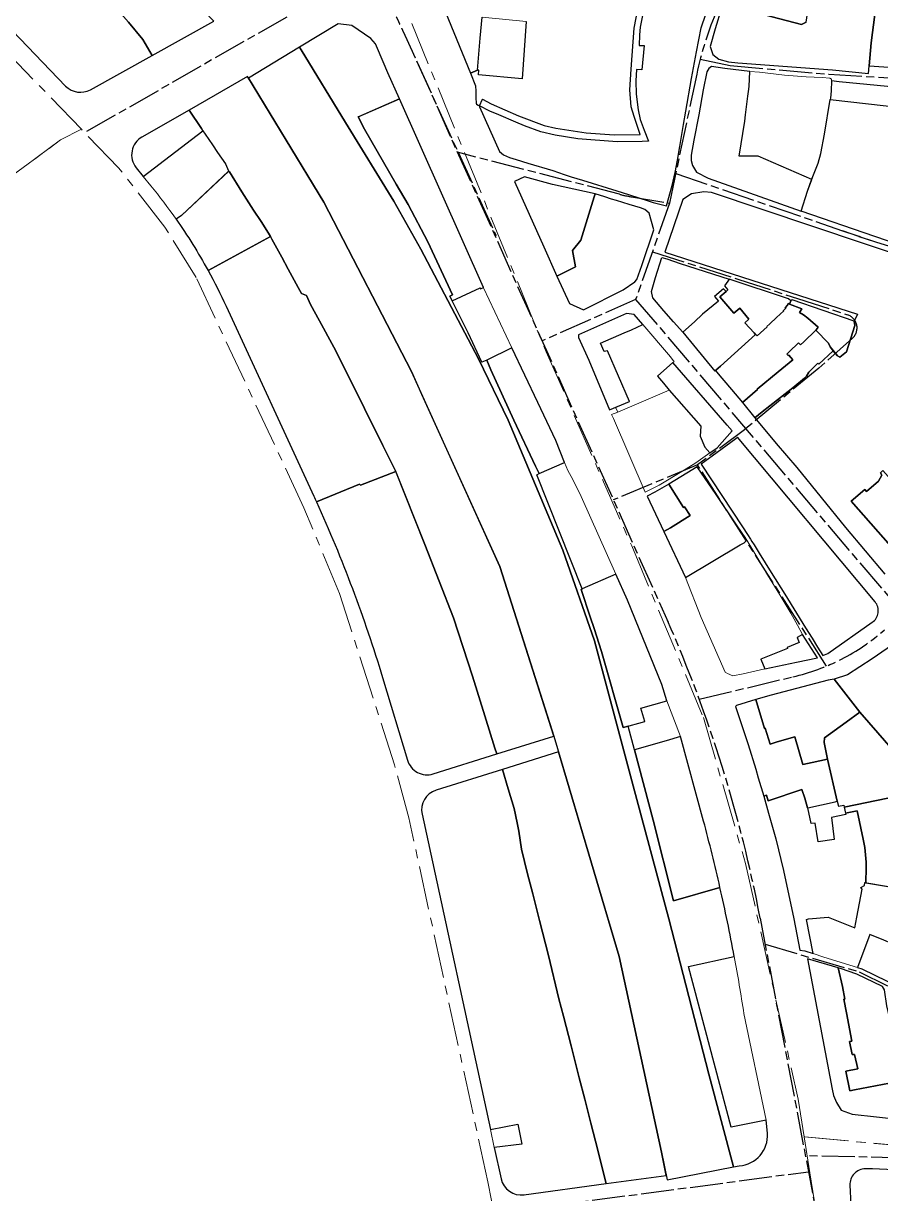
# Model space of a CAD drawing. Header units: millimetres. Extents: x 125232 to 134072, y 142885 to 152835.
# Drawn here: x 127612 to 128237, y 145873 to 146725 of the extents above; entities that cross this region are included whole.
import ezdxf

# ---------------------------------------------------------------- set-up
doc = ezdxf.new("R2010")
doc.units = ezdxf.units.MM
doc.linetypes.add('ACAD_ISO08W100', pattern=[36, 24, -3, 6, -3])
doc.linetypes.add('CENTER', pattern=[50.8, 31.75, -6.35, 6.35, -6.35])
for name, color, linetype in [('commerce', 10, 'Continuous'), ('commerce & office', 242, 'Continuous'), ('commerce and residence', 32, 'Continuous'), ('green & plaza', 80, 'Continuous'), ('hospital', 231, 'Continuous'), ('research & university', 30, 'Continuous'), ('residence', 2, 'Continuous'), ('residence-bad', 41, 'Continuous'), ('water', 4, 'Continuous'), ('老城北中心线', 7, 'ACAD_ISO08W100')]:
    doc.layers.add(name, color=color, linetype=linetype)
for name, color, linetype, lineweight in [('government', 221, 'Continuous', 0), ('historical site', 232, 'Continuous', 0), ('municipal utilities', 151, 'Continuous', 0), ('school', 31, 'Continuous', 0), ('super block', 6, 'CENTER', 0)]:
    doc.layers.add(name, color=color, linetype=linetype, lineweight=lineweight)

msp = doc.modelspace()

# ---------------------------------------------------------------- linework, layer by layer
at = {"layer": 'commerce'}
msp.add_lwpolyline([(127779.98, 146589.5), (127771.5, 146602.66), (127762.39, 146617.4), (127761.86, 146617.92), (127727.47, 146585.56), (127723.48, 146582.89, -0.026825), (127746.77, 146545.48), (127792.17, 146570.18), (127790.78, 146572.66), (127785.45, 146581.12)], format="xyb", close=True, dxfattribs=at)
for points in [[(128028.09, 146599.17), (128028.76, 146601.31), (127997.59, 146608.04), (127977.22, 146613.72), (127969.9, 146610.31), (127991.42, 146562.66), (128000.72, 146541.36), (128014.33, 146548.08), (128012.13, 146560.01), (128018.22, 146567.53)], [(127967.97, 146489.23), (127949.74, 146480.23), (127952.69, 146473.13), (127969.56, 146436.58), (127985.38, 146402.86), (127987.9, 146397.52), (128006.43, 146405.61), (128000, 146421.59), (127986.84, 146449.38)], [(127967.97, 146489.23), (127949.74, 146480.23), (127952.69, 146473.13), (127969.56, 146436.58), (127985.38, 146402.86), (127987.9, 146397.52), (128006.43, 146405.61), (128000, 146421.59), (127986.84, 146449.38)], [(127967.97, 146489.23), (127949.74, 146480.23), (127952.69, 146473.13), (127969.56, 146436.58), (127985.38, 146402.86), (127987.9, 146397.52), (128006.43, 146405.61), (128000, 146421.59), (127986.84, 146449.38)], [(128082.35, 146389.95), (128078.94, 146388.02), (128072.16, 146383.99), (128066.51, 146381.14), (128078.82, 146355.33), (128083.52, 146358.14), (128097.83, 146366.97), (128093.88, 146373.37), (128093.04, 146372.83)], [(128052.16, 146305.44), (128043.85, 146324.36), (128019.15, 146313.58), (128019.19, 146313.47), (128018.44, 146313.21), (128025.18, 146293.13), (128028.01, 146284.64), (128033.3, 146267.94), (128049.18, 146212.63), (128064.88, 146216.93), (128062.01, 146226.66), (128080.89, 146232.05), (128077.24, 146243.92)], [(128052.16, 146305.44), (128043.85, 146324.36), (128019.15, 146313.58), (128019.19, 146313.47), (128018.44, 146313.21), (128025.18, 146293.13), (128028.01, 146284.64), (128033.3, 146267.94), (128049.18, 146212.63), (128064.88, 146216.93), (128062.01, 146226.66), (128080.89, 146232.05), (128077.24, 146243.92)], [(128052.16, 146305.44), (128043.85, 146324.36), (128019.15, 146313.58), (128019.19, 146313.47), (128018.44, 146313.21), (128025.18, 146293.13), (128028.01, 146284.64), (128033.3, 146267.94), (128049.18, 146212.63), (128064.88, 146216.93), (128062.01, 146226.66), (128080.89, 146232.05), (128077.24, 146243.92)]]:
    msp.add_lwpolyline(points, close=True, dxfattribs=at)
at = {"layer": 'commerce & office'}
for points in [[(128063.5, 146506.07), (128057.22, 146513.51), (128051.61, 146514.11), (128016.59, 146498.51), (128016.52, 146496.59), (128024.02, 146480.12), (128039.19, 146443.94), (128053.62, 146450.17), (128037.65, 146486.9), (128035.31, 146486.46), (128032.72, 146492.52), (128049.89, 146500), (128055.17, 146502.3)], [(128202.77, 146247.87), (128198.3, 146247.09), (128156.78, 146236.3), (128145.73, 146232.96), (128152.07, 146211.95), (128152.51, 146212.12), (128156.14, 146200.58), (128161.21, 146202.31), (128174.14, 146205.94), (128179.84, 146185.67), (128186.69, 146187.15), (128197.94, 146189.59), (128195.41, 146201.63), (128195.73, 146205.09), (128211.61, 146216.53), (128221.51, 146223.91)]]:
    msp.add_lwpolyline(points, close=True, dxfattribs=at)
at = {"layer": 'commerce and residence'}
for points in [[(128251.74, 146746.98), (128235.1, 146752.51), (128232.27, 146731.81), (128229.6, 146711.3), (128228.3, 146694.51), (128245.97, 146693.41), (128247.32, 146710.6), (128249.12, 146710.47)], [(128357.42, 146668.39), (128206.3, 146682.95), (128200.85, 146683.59), (128200.5, 146676.23), (128199.99, 146671.06), (128199.81, 146669.96), (128240.66, 146665.26), (128292.35, 146660.43), (128352.07, 146654.31), (128348.27, 146619.1), (128364.88, 146617.82), (128369.3, 146664.91)], [(127886.26, 146670.42), (127856.25, 146657.33), (127856.12, 146657.27), (127860.8, 146648.38), (127883.86, 146608.3), (127892.43, 146593.61), (127906.91, 146566.31), (127924.71, 146527.67), (127922.89, 146526.86), (127924.65, 146523.3), (127944.85, 146532.89), (127945.18, 146532.22), (127947.31, 146533.07)], [(127886.26, 146670.42), (127856.25, 146657.33), (127856.12, 146657.27), (127860.8, 146648.38), (127883.86, 146608.3), (127892.43, 146593.61), (127906.91, 146566.31), (127924.71, 146527.67), (127922.89, 146526.86), (127924.65, 146523.3), (127944.85, 146532.89), (127945.18, 146532.22), (127947.31, 146533.07)], [(127886.26, 146670.42), (127856.25, 146657.33), (127856.12, 146657.27), (127860.8, 146648.38), (127883.86, 146608.3), (127892.43, 146593.61), (127906.91, 146566.31), (127924.71, 146527.67), (127922.89, 146526.86), (127924.65, 146523.3), (127944.85, 146532.89), (127945.18, 146532.22), (127947.31, 146533.07)], [(128209.72, 146014.75), (128210.44, 146014.9), (128208.73, 146023.99), (128205.76, 146037.62), (128183.43, 146044.29), (128201.2, 145949.19), (128202.19, 145944.74), (128204.46, 145939.67), (128207.76, 145934.05), (128215.88, 145931.08), (128251.25, 145927.16), (128259.31, 145926.28), (128259.13, 145928.08), (128257.77, 145934.86), (128253.3, 145955.56), (128217.58, 145948.81), (128214.13, 145948.16), (128211.23, 145962.39), (128220.05, 145963.98), (128217.62, 145974.42), (128215.82, 145974.6), (128214.05, 145983.99), (128215.61, 145984.28), (128211.84, 146004.79)]]:
    msp.add_lwpolyline(points, close=True, dxfattribs=at)
for points in [[(127827.97, 146508.78), (127821.43, 146520.79), (127818.52, 146527.3), (127814.8, 146528.79), (127812.41, 146533.18), (127805.21, 146546.34), (127800.42, 146555.12), (127793.22, 146568.28), (127792.17, 146570.18), (127746.77, 146545.48, -0.017684), (127759.87, 146519.54), (127823.79, 146381.06, -0.001104), (127825.65, 146377.01), (127857.18, 146389.75), (127857.81, 146389.12), (127883.53, 146399.01), (127883.07, 146400.17), (127873.96, 146418.02), (127860.63, 146444.9), (127845.09, 146476.26), (127838.38, 146489.67)], [(128090.82, 146206.03), (128080.34, 146203.03), (128057.37, 146196.47), (128070.87, 146145.16), (128085.86, 146086.34), (128119.61, 146096.23, 0.009534), (128107.68, 146144.54)], [(128090.82, 146206.03), (128080.34, 146203.03), (128057.37, 146196.47), (128070.87, 146145.16), (128085.86, 146086.34), (128119.61, 146096.23, 0.009534), (128107.68, 146144.54)], [(128090.82, 146206.03), (128080.34, 146203.03), (128057.37, 146196.47), (128070.87, 146145.16), (128085.86, 146086.34), (128119.61, 146096.23, 0.009534), (128107.68, 146144.54)]]:
    msp.add_lwpolyline(points, format="xyb", close=True, dxfattribs=at)
at = {"layer": 'government'}
for points in [[(128199.81, 146669.96), (128199.99, 146671.06), (128200.5, 146676.23), (128200.85, 146683.59), (128200.92, 146684.68), (128199.73, 146685.5), (128194.04, 146686.06), (128182.33, 146686.56), (128166.64, 146687.75), (128148.31, 146689.81), (128141.4, 146690.42), (128140.75, 146679.55), (128140.42, 146675.85), (128139.93, 146672.39), (128138.09, 146658.87), (128137.73, 146654.32), (128133.48, 146628.78), (128147.39, 146628.79), (128186.45, 146611.81), (128191.21, 146623.73), (128192.98, 146630.73), (128195.77, 146644.84)], [(128085.34, 146478.37), (128086.14, 146479.06), (128083.47, 146482.49), (128063.5, 146506.07), (128055.17, 146502.3), (128049.89, 146500), (128032.72, 146492.52), (128035.31, 146486.46), (128037.65, 146486.9), (128053.62, 146450.17), (128043.6, 146445.85), (128045.11, 146442.35), (128082.56, 146458.4), (128078.55, 146463.35), (128074.14, 146468.6)], [(128163.1, 146309.39), (128154.17, 146323.85), (128147.94, 146334.59), (128139.16, 146349.18), (128137.16, 146347.11), (128134.22, 146345.61), (128094.43, 146321.83), (128105.89, 146292.72), (128123.29, 146252.86), (128125.19, 146251.95), (128128.99, 146250.27), (128136.41, 146251.85), (128152.24, 146255.48), (128149.38, 146262.48), (128168.9, 146270.26), (128168.63, 146270.94), (128177.34, 146274.5), (128175.94, 146278.25), (128179.79, 146280.46), (128176.16, 146287.26), (128171.19, 146295.89)]]:
    msp.add_lwpolyline(points, close=True, dxfattribs=at)
msp.add_lwpolyline([(128130.01, 146045.83), (128096.78, 146038.51), (128127.65, 145921.63), (128153.27, 145926.64), (128137.03, 146004.32, 0.008065)], format="xyb", close=True, dxfattribs=at)
msp.add_lwpolyline([(128130.01, 146045.83), (128096.78, 146038.51), (128127.65, 145921.63), (128153.27, 145926.64), (128137.03, 146004.32, 0.008065)], format="xyb", close=True, dxfattribs=at)
msp.add_lwpolyline([(128130.01, 146045.83), (128096.78, 146038.51), (128127.65, 145921.63), (128153.27, 145926.64), (128137.03, 146004.32, 0.008065)], format="xyb", close=True, dxfattribs=at)
at = {"layer": 'green & plaza'}
for points in [[(127676.05, 146740.96), (127664.82, 146754.64), (127648.16, 146774.42), (127623.41, 146803.46), (127604.04, 146826.19), (127598.8, 146831.89), (127586.53, 146822.84), (127587.08, 146822.24), (127596.09, 146812.59), (127615.24, 146789.98), (127639.94, 146760.68), (127598.67, 146725.74), (127643.05, 146679.81, 0.339253), (127661.1, 146677.11), (127706.16, 146702.07), (127699.26, 146713.62), (127688.81, 146726.37)], [(128119.61, 146096.23), (128085.86, 146086.34), (128070.87, 146145.16), (128057.37, 146196.47), (128052.69, 146213.59), (128049.18, 146212.63), (128033.3, 146267.94), (128028.01, 146284.64), (128025.18, 146293.13), (128018.42, 146313.26), (128019.15, 146313.58), (127986.16, 146396.76), (127987.87, 146397.56), (127985.38, 146402.86), (127969.56, 146436.58), (127952.69, 146473.13), (127949.75, 146480.22), (127946.25, 146478.65), (127936.16, 146500), (127924.65, 146523.3), (127922.89, 146526.86), (127924.71, 146527.67), (127906.91, 146566.31), (127892.43, 146593.61), (127883.86, 146608.3), (127860.8, 146648.38), (127856.12, 146657.27), (127886.26, 146670.42), (127877.81, 146689.44), (127877.81, 146689.44), (127870.13, 146707.06), (127868.7, 146710.44), (127865.43, 146714.46), (127851.58, 146723.88), (127841.47, 146725.07), (127813.29, 146708.22), (127814.56, 146706.06), (127846.89, 146653.25), (127881.97, 146595.96), (127901.65, 146560.91), (127943.81, 146481.24), (127965.32, 146436.38), (128005.26, 146341.81), (128028.35, 146275.89), (128056.45, 146170.08), (128082.37, 146073.29), (128111.39, 145960.3), (128129.43, 145892.74), (128133.67, 145893.35, 0.406874), (128154.21, 145917.12), (128153.27, 145926.64), (128127.65, 145921.63), (128096.78, 146038.51), (128130.01, 146045.83, 0.009859)], [(128119.61, 146096.23), (128085.86, 146086.34), (128070.87, 146145.16), (128057.37, 146196.47), (128052.69, 146213.59), (128049.18, 146212.63), (128033.3, 146267.94), (128028.01, 146284.64), (128025.18, 146293.13), (128018.42, 146313.26), (128019.15, 146313.58), (127986.16, 146396.76), (127987.87, 146397.56), (127985.38, 146402.86), (127969.56, 146436.58), (127952.69, 146473.13), (127949.75, 146480.22), (127946.25, 146478.65), (127936.16, 146500), (127924.65, 146523.3), (127922.89, 146526.86), (127924.71, 146527.67), (127906.91, 146566.31), (127892.43, 146593.61), (127883.86, 146608.3), (127860.8, 146648.38), (127856.12, 146657.27), (127886.26, 146670.42), (127877.81, 146689.44), (127877.81, 146689.44), (127870.13, 146707.06), (127868.7, 146710.44), (127865.43, 146714.46), (127851.58, 146723.88), (127841.47, 146725.07), (127813.29, 146708.22), (127814.56, 146706.06), (127846.89, 146653.25), (127881.97, 146595.96), (127901.65, 146560.91), (127943.81, 146481.24), (127965.32, 146436.38), (128005.26, 146341.81), (128028.35, 146275.89), (128056.45, 146170.08), (128082.37, 146073.29), (128111.39, 145960.3), (128129.43, 145892.74), (128133.67, 145893.35, 0.406874), (128154.21, 145917.12), (128153.27, 145926.64), (128127.65, 145921.63), (128096.78, 146038.51), (128130.01, 146045.83, 0.009859)], [(128119.61, 146096.23), (128085.86, 146086.34), (128070.87, 146145.16), (128057.37, 146196.47), (128052.69, 146213.59), (128049.18, 146212.63), (128033.3, 146267.94), (128028.01, 146284.64), (128025.18, 146293.13), (128018.42, 146313.26), (128019.15, 146313.58), (127986.16, 146396.76), (127987.87, 146397.56), (127985.38, 146402.86), (127969.56, 146436.58), (127952.69, 146473.13), (127949.75, 146480.22), (127946.25, 146478.65), (127936.16, 146500), (127924.65, 146523.3), (127922.89, 146526.86), (127924.71, 146527.67), (127906.91, 146566.31), (127892.43, 146593.61), (127883.86, 146608.3), (127860.8, 146648.38), (127856.12, 146657.27), (127886.26, 146670.42), (127877.81, 146689.44), (127877.81, 146689.44), (127870.13, 146707.06), (127868.7, 146710.44), (127865.43, 146714.46), (127851.58, 146723.88), (127841.47, 146725.07), (127813.29, 146708.22), (127814.56, 146706.06), (127846.89, 146653.25), (127881.97, 146595.96), (127901.65, 146560.91), (127943.81, 146481.24), (127965.32, 146436.38), (128005.26, 146341.81), (128028.35, 146275.89), (128056.45, 146170.08), (128082.37, 146073.29), (128111.39, 145960.3), (128129.43, 145892.74), (128133.67, 145893.35, 0.406874), (128154.21, 145917.12), (128153.27, 145926.64), (128127.65, 145921.63), (128096.78, 146038.51), (128130.01, 146045.83, 0.009859)], [(127743.08, 146647.26), (127741.98, 146648.91), (127733.01, 146662.31), (127698.68, 146642.67, 0.458804), (127694.37, 146620.34), (127699.54, 146614)], [(128306.62, 145876.48, 0.086464), (128225.54, 145891.3, 0.419725), (128214.25, 145879.33), (128214.79, 145865.18), (128220.51, 145819.32), (128234.39, 145846.68), (128251.68, 145864.55), (128284.93, 145871.26), (128317.3, 145861.63), (128339.77, 145857.69), (128340.79, 145859.52)]]:
    msp.add_lwpolyline(points, format="xyb", close=True, dxfattribs=at)
for points in [[(128064, 146734.74), (128061.55, 146722.7), (128060.95, 146717.04), (128060.77, 146709.36), (128064.45, 146709.23), (128062.74, 146691.61), (128058.88, 146691.82), (128058.22, 146683.52), (128058.49, 146673.89), (128060, 146662.47), (128061.6, 146655.51), (128064.38, 146647.64), (128067.54, 146639.7), (128063.02, 146639.37), (128044.84, 146639.09), (128016.21, 146641.32), (127999.65, 146643.91), (127989.11, 146646.35), (127977.24, 146650.82), (127970.99, 146653.56), (127958.52, 146658.87), (127951.99, 146661.57), (127944.47, 146665.28), (127944.46, 146664.58), (127959.11, 146632.17), (127962.04, 146629.7), (127966.26, 146627.69), (127971.11, 146626.26), (127979.67, 146623.74), (127997.84, 146618.2), (128006.13, 146615.27), (128011.12, 146613.74), (128019.6, 146611.13), (128044.4, 146603.4), (128052.88, 146600.7), (128068.01, 146595.98), (128071.03, 146595.04), (128080.72, 146592.48), (128084.74, 146607.27), (128087.07, 146616.85), (128088.76, 146625.92), (128090.41, 146635.76), (128093.08, 146651.72), (128094.7, 146661.42), (128098.88, 146685.35), (128102.41, 146704.76), (128105.96, 146722.14), (128112.59, 146742.04)], [(127919.64, 146733.51), (127937.85, 146689.23), (127942.98, 146691.34), (127945.02, 146714.66), (127946.33, 146729.85)], [(127978.55, 146726.9), (127975.58, 146685.11), (127943.71, 146687.97), (127943.97, 146691.25), (127942.98, 146691.34), (127937.85, 146689.23), (127941.62, 146680.04), (127941.72, 146675.97), (127941.82, 146672.21), (127941.78, 146671.19), (127942.02, 146667.2), (127942.22, 146666.68), (127943.39, 146665.8), (127944.47, 146665.28), (127946.61, 146670.24), (127953.05, 146666.84), (127972.94, 146658.01), (127991.68, 146651.03), (128000, 146649.1), (128022.11, 146645.79), (128042.64, 146644.32), (128061.47, 146644.52), (128057.12, 146657.5), (128055.01, 146664.54), (128054.04, 146677.14), (128054.88, 146692.15), (128057.23, 146721.92), (128060.08, 146737)]]:
    msp.add_lwpolyline(points, dxfattribs=at)
for points in [[(128217.74, 146505.39), (128217.24, 146508.61), (128172.25, 146524.09), (128171.23, 146523.39), (128170.34, 146520.88), (128179.31, 146517.53), (128177.61, 146514.77), (128180.36, 146513.1), (128183.69, 146510.75), (128191.23, 146504.11), (128189.64, 146502.3), (128189.36, 146502.02), (128198.7, 146492.47), (128199.75, 146489.87), (128205.25, 146483.25), (128206.95, 146482.38), (128211.76, 146486.22)], [(128226.09, 146110.67), (128225.98, 146114.58), (128225.06, 146125.19), (128223.85, 146131.41), (128219.63, 146151.9), (128211.12, 146150.27), (128211.35, 146149.26), (128200.71, 146147.05), (128202.74, 146131.08), (128191.15, 146129.37), (128188.98, 146142.87), (128186.05, 146142.63), (128183.65, 146154.14), (128183.41, 146154.08), (128181.31, 146161.2), (128179.12, 146167.57), (128154.66, 146159.16), (128153.51, 146163.32), (128151.51, 146162.55), (128155.06, 146150.27), (128160.2, 146131.66), (128165.99, 146108.54), (128173.32, 146073.32), (128177.82, 146050.6), (128181.41, 146049.93), (128187.38, 146048), (128182.65, 146072.85), (128184, 146073.25), (128198.41, 146074.5), (128217.8, 146066.8), (128219.22, 146074.58), (128223.05, 146094.96), (128222.25, 146096.04), (128224.84, 146097.64), (128225.06, 146099.67), (128225.72, 146099.56)]]:
    msp.add_lwpolyline(points, close=True, dxfattribs=at)
at = {"layer": 'historical site'}
msp.add_lwpolyline([(127978.55, 146726.9), (127946.33, 146729.85), (127945.02, 146714.66), (127942.98, 146691.34), (127943.97, 146691.25), (127943.71, 146687.97), (127975.58, 146685.11)], close=True, dxfattribs=at)
msp.add_lwpolyline([(128060.08, 146737), (128057.23, 146721.92), (128054.88, 146692.15), (128054.04, 146677.14), (128055.01, 146664.54), (128057.12, 146657.5), (128061.47, 146644.52), (128042.64, 146644.32), (128022.11, 146645.79), (128000, 146649.1), (127991.68, 146651.03), (127972.94, 146658.01), (127953.05, 146666.84), (127946.61, 146670.24), (127944.47, 146665.28), (127951.99, 146661.57), (127958.52, 146658.87), (127970.99, 146653.56), (127977.24, 146650.82), (127989.11, 146646.35), (127999.65, 146643.91), (128016.21, 146641.32), (128044.84, 146639.09), (128063.02, 146639.37), (128067.54, 146639.7), (128064.38, 146647.64), (128061.6, 146655.51), (128060, 146662.47), (128058.49, 146673.89), (128058.22, 146683.52), (128058.88, 146691.82), (128062.74, 146691.61), (128064.45, 146709.23), (128060.77, 146709.36), (128060.95, 146717.04), (128061.55, 146722.7), (128064, 146734.74)], dxfattribs=at)
at = {"layer": 'hospital'}
msp.add_lwpolyline([(128144.44, 146500), (128137.63, 146507.42), (128140.74, 146510.03), (128134.04, 146517.99), (128129.67, 146514.3), (128119.51, 146526.28), (128124.01, 146530.09), (128122.23, 146532.19), (128115.61, 146526.57), (128118.48, 146523.13), (128106.86, 146513.62), (128101.07, 146508.03), (128092.6, 146500.66), (128115.8, 146472.17), (128116.33, 146472.6), (128116.71, 146472.93), (128119.92, 146475.83), (128145.53, 146498.74)], close=True, dxfattribs=at)
at = {"layer": 'municipal utilities'}
msp.add_lwpolyline([(127761.75, 146617.82), (127759.46, 146623.2), (127753.78, 146631.43), (127750, 146636.93), (127744.76, 146644.75), (127743.08, 146647.26), (127699.54, 146614), (127705.1, 146607.2, -0.018541), (127723.48, 146582.89), (127727.47, 146585.56)], format="xyb", close=True, dxfattribs=at)
for points in [[(127947.44, 146532.76), (127947.31, 146533.07), (127945.18, 146532.22), (127944.85, 146532.89), (127924.65, 146523.3), (127936.16, 146500), (127946.25, 146478.65), (127949.36, 146480.04), (127967.97, 146489.23), (127967.97, 146489.23)], [(127947.44, 146532.76), (127947.31, 146533.07), (127945.18, 146532.22), (127944.85, 146532.89), (127924.65, 146523.3), (127936.16, 146500), (127946.25, 146478.65), (127949.36, 146480.04), (127967.97, 146489.23), (127967.97, 146489.23)], [(127947.44, 146532.76), (127947.31, 146533.07), (127945.18, 146532.22), (127944.85, 146532.89), (127924.65, 146523.3), (127936.16, 146500), (127946.25, 146478.65), (127949.36, 146480.04), (127967.97, 146489.23), (127967.97, 146489.23)], [(128108.7, 146416.84), (128105.24, 146424.82), (128105.66, 146432.1), (128082.56, 146458.4), (128045.11, 146442.35), (128040.68, 146440.63), (128042.16, 146437.76), (128065.02, 146384.1), (128075.21, 146389.14), (128091.73, 146399.04), (128102.05, 146405.28), (128112.17, 146412.56)], [(128018.62, 146380.9), (128012.37, 146393.26), (128008.74, 146399.86), (128006.43, 146405.61), (127987.9, 146397.52), (127986.16, 146396.76), (128019.15, 146313.58), (128043.85, 146324.36)], [(128018.62, 146380.9), (128012.37, 146393.26), (128008.74, 146399.86), (128006.43, 146405.61), (127987.9, 146397.52), (127986.16, 146396.76), (128019.15, 146313.58), (128043.85, 146324.36)], [(128018.62, 146380.9), (128012.37, 146393.26), (128008.74, 146399.86), (128006.43, 146405.61), (127987.9, 146397.52), (127986.16, 146396.76), (128019.15, 146313.58), (128043.85, 146324.36)], [(128080.89, 146232.05), (128062.01, 146226.66), (128064.88, 146216.93), (128052.69, 146213.59), (128057.37, 146196.47), (128080.34, 146203.03), (128090.82, 146206.03)], [(128080.89, 146232.05), (128062.01, 146226.66), (128064.88, 146216.93), (128052.69, 146213.59), (128057.37, 146196.47), (128080.34, 146203.03), (128090.82, 146206.03)], [(128080.89, 146232.05), (128062.01, 146226.66), (128064.88, 146216.93), (128052.69, 146213.59), (128057.37, 146196.47), (128080.34, 146203.03), (128090.82, 146206.03)], [(128182.65, 146072.85), (128184, 146073.25), (128198.41, 146074.5), (128217.8, 146066.8), (128219.22, 146074.58), (128223.05, 146094.96), (128222.25, 146096.04), (128224.84, 146097.64), (128225.06, 146099.67), (128259.6, 146093.96), (128255.5, 146071.31), (128261.29, 146069.72), (128256.18, 146056.01), (128254.23, 146051.15), (128250, 146053.02), (128238.83, 146057.88), (128228.76, 146061.94), (128227.84, 146059.47), (128220.6, 146040.18), (128219.71, 146037.81), (128195.17, 146045.47), (128187.38, 146048)], [(127972.38, 145923.72), (127952.41, 145919.97), (127955.26, 145906.83), (127975.3, 145909.33)]]:
    msp.add_lwpolyline(points, close=True, dxfattribs=at)
at = {"layer": 'research & university'}
msp.add_lwpolyline([(128221.51, 146223.91), (128211.61, 146216.53), (128195.73, 146205.09), (128195.41, 146201.63), (128197.94, 146189.59), (128204.94, 146158.98), (128205.83, 146155.42), (128209.84, 146155.99), (128210.12, 146154.75), (128241.92, 146161.13), (128259.19, 146168.25), (128259.47, 146168.36), (128263.38, 146162.81), (128269.67, 146168.12), (128252.42, 146188.24)], close=True, dxfattribs=at)
at = {"layer": 'residence'}
for points in [[(128138.09, 146658.87), (128139.93, 146672.39), (128140.42, 146675.85), (128140.75, 146679.55), (128141.4, 146690.42), (128123.07, 146692.55), (128113.43, 146694.14), (128111.57, 146692.47), (128109.97, 146690.05), (128107.46, 146676.91), (128104.29, 146658.86), (128100.61, 146640.44), (128098.73, 146629.54), (128098.51, 146625.66), (128099.65, 146622.01), (128102.56, 146616.96), (128110.98, 146612.61), (128178.72, 146588.77), (128183.47, 146603.18), (128186.44, 146611.81), (128147.39, 146628.79), (128133.48, 146628.78), (128137.73, 146654.32)], [(128071.39, 146575.17), (128067.96, 146587.13), (128064.98, 146589.94), (128061.77, 146591.03), (128053.48, 146593.57), (128044.36, 146596.38), (128040.7, 146597.53), (128035.77, 146599.09), (128028.76, 146601.31), (128028.09, 146599.17), (128018.22, 146567.53), (128012.13, 146560.01), (128014.33, 146548.08), (128000.72, 146541.36), (128010.06, 146521.55), (128020.16, 146516.75), (128049.21, 146531.28), (128057.59, 146537.17), (128059.07, 146538.9), (128062.72, 146549.2)], [(128267.09, 146233.26), (128278.96, 146243.46), (128262.34, 146263.88), (128254.32, 146273.28), (128248.48, 146274.98), (128230.52, 146262.75), (128212.59, 146250.99), (128202.77, 146247.87), (128221.51, 146223.91), (128252.42, 146188.24), (128269.67, 146168.12), (128274.59, 146163.21), (128305.05, 146188.45), (128305.05, 146188.45)], [(128241.18, 146010.06), (128239.31, 146021.6), (128237.94, 146024.03), (128219.24, 146032.99), (128207.45, 146037.12), (128205.76, 146037.62), (128208.73, 146023.99), (128210.44, 146014.9), (128209.72, 146014.75), (128211.84, 146004.79), (128215.61, 145984.28), (128214.05, 145983.99), (128215.82, 145974.6), (128217.62, 145974.42), (128220.05, 145963.98), (128211.23, 145962.39), (128214.13, 145948.16), (128217.58, 145948.81), (128253.3, 145955.56), (128247.17, 145983.89)]]:
    msp.add_lwpolyline(points, close=True, dxfattribs=at)
for points in [[(128330.25, 146536.64), (128232.29, 146570.28), (128178.72, 146588.77), (128183.47, 146603.18), (128186.35, 146611.57), (128191.21, 146623.73), (128192.98, 146630.73), (128195.77, 146644.84), (128199.81, 146669.96), (128240.66, 146665.26)], [(128335.63, 146527.76), (128113.46, 146602.16), (128107.88, 146602.72), (128098.85, 146601.2), (128092.57, 146597.11), (128079.43, 146558.75), (128219.77, 146513.75), (128217.24, 146508.61), (128217.74, 146505.39), (128211.76, 146486.22), (128206.95, 146482.38), (128205.25, 146483.25), (128202.1, 146487.04), (128191.62, 146477.14), (128190.92, 146477.86), (128184.32, 146471.47), (128182.64, 146468.45), (128181.17, 146467.1), (128172.66, 146460.01), (128150.26, 146442.58), (128144.97, 146438.25), (128160.6, 146419.56), (128175.63, 146401.9), (128210.97, 146358.41), (128239.75, 146324.41)], [(128267.14, 146318.6), (128215.16, 146377.48), (128225.19, 146385.99), (128226.34, 146384.64), (128235.1, 146392.13), (128237.42, 146396.3), (128236.48, 146398.14), (128238.25, 146399.82)], [(128241.92, 146161.13), (128210.12, 146154.75), (128211.12, 146150.27), (128219.63, 146151.9), (128223.85, 146131.41), (128225.06, 146125.19), (128225.98, 146114.58), (128226.09, 146110.67), (128225.72, 146099.56), (128259.6, 146093.96)]]:
    msp.add_lwpolyline(points, dxfattribs=at)
msp.add_lwpolyline([(127883.53, 146399.01), (127857.81, 146389.12), (127857.18, 146389.75), (127825.65, 146377.01, -0.033894), (127873.86, 146249.02), (127891.97, 146188.89, 0.41739), (127910.81, 146178.9), (127957.1, 146193.38), (127955.57, 146197.57), (127948.37, 146221.11), (127939.45, 146250), (127925.5, 146292.52), (127904.62, 146345.89)], format="xyb", close=True, dxfattribs=at)
msp.add_lwpolyline([(127976.88, 145872.35), (128036.74, 145880.49), (128028.85, 145911.39), (128025.5, 145924.62), (128021.1, 145942.07), (128017.12, 145957.57), (128011.16, 145980.82), (128005.59, 146002.49), (128002.36, 146015.08), (127994.64, 146046.63), (127988.13, 146072.21), (127983.26, 146091.61), (127979.51, 146106.13), (127974.97, 146124.17), (127973.04, 146137.23), (127971.95, 146143.16), (127969.61, 146153.61), (127965.36, 146168.04), (127961.21, 146182.1), (127912.81, 146166.95, 0.388175), (127902.63, 146149.45), (127952.41, 145919.97), (127972.38, 145923.72), (127975.3, 145909.33), (127955.26, 145906.83), (127960.21, 145884.04, 0.391399), (127976.89, 145872.35)], format="xyb", dxfattribs=at)
at = {"layer": 'residence-bad'}
for points in [[(128248.83, 146783.63), (128164.11, 146791.86), (128152.56, 146793.03), (128142.97, 146775.02), (128159.06, 146767.41), (128157.38, 146759.73), (128155.5, 146753.98), (128150.07, 146742.07), (128147.22, 146742.79), (128146.93, 146742.11), (128138.48, 146744.27), (128136.25, 146735.73), (128179.07, 146724.51), (128182.37, 146726.42), (128184.18, 146737.18), (128190.97, 146736.01), (128194.38, 146749.21), (128200.74, 146758.69), (128202.01, 146763.36), (128235.1, 146752.51), (128251.74, 146746.98), (128265.28, 146742.55), (128270.45, 146763.06), (128248.03, 146769.69)], [(128077.29, 146554.94), (128080.85, 146553.9), (128090.5, 146550.48), (128126.31, 146539.24), (128125.38, 146537.79), (128122.87, 146534.3), (128125.42, 146531.29), (128124.01, 146530.09), (128122.23, 146532.19), (128115.61, 146526.57), (128118.48, 146523.13), (128106.86, 146513.62), (128101.07, 146508.03), (128092.6, 146500.66), (128085.69, 146508.14), (128078.74, 146516.18), (128070.76, 146525.63), (128069.65, 146530.14), (128072.55, 146540.46)], [(128169.35, 146521.31), (128170.34, 146520.88), (128171.23, 146523.39), (128169.45, 146524.89), (128126.31, 146539.24), (128125.38, 146537.79), (128122.87, 146534.3), (128125.42, 146531.29), (128124.01, 146530.09), (128119.51, 146526.28), (128129.67, 146514.3), (128134.04, 146517.99), (128140.74, 146510.03), (128137.63, 146507.42), (128144.44, 146500), (128145.53, 146498.74), (128145.78, 146498.96), (128146.73, 146497.86), (128154.04, 146504.44), (128153.76, 146504.75), (128155.98, 146506.7), (128160.76, 146511.12), (128166.09, 146516.07), (128165.99, 146516.18), (128165.89, 146516.29), (128167.5, 146518.05), (128167.18, 146518.3), (128168.82, 146520.3)], [(128176.77, 146492.83), (128178.3, 146491.25), (128180.63, 146493.51), (128189.64, 146502.3), (128191.23, 146504.11), (128183.69, 146510.75), (128180.36, 146513.1), (128177.61, 146514.77), (128179.31, 146517.53), (128170.34, 146520.88), (128169.35, 146521.31), (128168.82, 146520.3), (128167.18, 146518.3), (128167.5, 146518.05), (128165.89, 146516.29), (128166.09, 146516.07), (128160.76, 146511.12), (128155.98, 146506.7), (128153.76, 146504.75), (128154.04, 146504.44), (128146.73, 146497.86), (128145.78, 146498.96), (128145.53, 146498.74), (128119.92, 146475.83), (128116.71, 146472.93), (128116.33, 146472.6), (128118.41, 146470.13), (128120.94, 146467.13), (128123.8, 146463.74), (128130.59, 146455.7), (128135.92, 146449.38), (128146.82, 146458.74), (128146.59, 146459.01), (128161.97, 146471.61), (128172.65, 146480.42), (128169.85, 146483.82), (128169.39, 146483.44), (128168.42, 146484.58), (128169.09, 146485.29), (128169.99, 146486.27)], [(128190.92, 146477.86), (128191.62, 146477.14), (128202.1, 146487.04), (128199.75, 146489.87), (128198.7, 146492.47), (128189.36, 146502.02), (128180.63, 146493.51), (128178.3, 146491.25), (128176.77, 146492.83), (128169.99, 146486.27), (128169.09, 146485.29), (128168.42, 146484.58), (128169.39, 146483.44), (128169.85, 146483.82), (128172.65, 146480.42), (128161.97, 146471.61), (128146.59, 146459.01), (128146.82, 146458.74), (128135.92, 146449.38), (128144.97, 146438.25), (128150.26, 146442.58), (128172.66, 146460.01), (128181.17, 146467.1), (128182.64, 146468.45), (128184.32, 146471.47)], [(128085.34, 146478.37), (128074.14, 146468.6), (128078.55, 146463.35), (128082.56, 146458.4), (128105.66, 146432.1), (128105.24, 146424.82), (128108.7, 146416.84), (128112.17, 146412.56), (128117.56, 146416.43), (128128.44, 146428.69), (128124.91, 146432.8)], [(128116.73, 146382.28), (128103.07, 146402.43), (128102.99, 146402.53), (128095.51, 146397.92), (128082.35, 146389.95), (128082.35, 146389.95), (128093.04, 146372.83), (128093.88, 146373.37), (128097.83, 146366.97), (128083.52, 146358.14), (128078.82, 146355.33), (128094.43, 146321.83), (128134.22, 146345.61), (128137.16, 146347.11), (128139.16, 146349.18), (128137.92, 146351.02), (128135.28, 146354.9), (128131.63, 146360.3)], [(128179.79, 146280.46), (128175.94, 146278.25), (128177.34, 146274.5), (128168.63, 146270.94), (128168.9, 146270.26), (128149.38, 146262.48), (128152.24, 146255.48), (128175.36, 146260.3), (128190.64, 146263.46)], [(128174.14, 146205.94), (128161.21, 146202.31), (128156.14, 146200.58), (128152.51, 146212.12), (128152.07, 146211.95), (128145.73, 146232.96), (128131.72, 146228.79), (128130.95, 146228.03), (128140.16, 146200.28), (128145.62, 146182.43), (128147.49, 146175.96), (128151.51, 146162.55), (128153.51, 146163.32), (128154.66, 146159.16), (128179.12, 146167.57), (128181.31, 146161.2), (128183.41, 146154.08), (128183.65, 146154.14), (128203.5, 146158.62), (128204.94, 146158.98), (128197.94, 146189.59), (128186.69, 146187.15), (128179.84, 146185.67)]]:
    msp.add_lwpolyline(points, close=True, dxfattribs=at)
for points in [[(128120.81, 146736.56), (128116, 146721.47), (128112.41, 146708.58), (128114.39, 146702.79), (128118.68, 146699.41), (128125.75, 146697.39), (128132.6, 146696.73), (128201.65, 146691.59), (128227.88, 146689.01), (128229.6, 146711.3), (128232.27, 146731.81)], [(128182.37, 146726.42), (128179.07, 146724.51), (128136.25, 146735.73)]]:
    msp.add_lwpolyline(points, dxfattribs=at)
for points in [[(128132.35, 146424.16), (128131.13, 146422.92), (128114, 146410.31), (128105.92, 146404.36), (128136.03, 146358.78), (128139.71, 146353.19), (128141.83, 146349.88), (128142.91, 146348.14), (128144.44, 146345.7), (128148.17, 146339.73), (128156.98, 146325.6), (128166.91, 146309.69), (128181.92, 146285.35), (128186.65, 146277.62), (128190.67, 146271.05), (128194.43, 146264.98), (128198.22, 146266.51), (128230.44, 146289.27, 0.444082), (128232.59, 146304.14)], [(128297.1, 146360.71), (128290.35, 146363.64), (128290.43, 146363.87), (128288.83, 146364.34), (128277.85, 146368.96), (128274.12, 146369.51), (128253.71, 146382.44), (128238.25, 146399.82), (128236.48, 146398.14), (128237.42, 146396.3), (128235.1, 146392.13), (128226.34, 146384.64), (128225.19, 146385.99), (128215.16, 146377.48), (128267.14, 146318.6, 0.065941)]]:
    msp.add_lwpolyline(points, format="xyb", close=True, dxfattribs=at)
at = {"layer": 'school'}
msp.add_lwpolyline([(128200.71, 146147.05), (128211.35, 146149.26), (128211.12, 146150.27), (128210.12, 146154.75), (128209.84, 146155.99), (128205.83, 146155.42), (128204.94, 146158.98), (128203.5, 146158.62), (128183.65, 146154.14), (128186.05, 146142.63), (128188.98, 146142.87), (128191.15, 146129.37), (128202.74, 146131.08)], close=True, dxfattribs=at)
at = {"layer": 'super block'}
for points in [[(127426.44, 146483.9), (127639.4, 146640.58), (127654.59, 146648.32), (127528.2, 146779.12)], [(127875.85, 146772.41), (127992.97, 146486.3), (128055.3, 146344.95), (128107.53, 146220.01), (128138.28, 146113.5), (128176.53, 145941.9), (128180.92, 145914.52), (128263.72, 145906.93), (128340.95, 145882.12), (128358.68, 145870.93), (128444.98, 145800.03), (128497.35, 145759.48), (128552.36, 145722.36), (128615.64, 145842.44), (128640.5, 145923.99), (128692.11, 146146.22), (128701.33, 146208.84), (128718.13, 146333.15), (128731.66, 146392.27), (128828.24, 146736.39)], [(127557.76, 145585.68), (127949.92, 145488.59), (127968.62, 145600.77), (127973.24, 145640.56), (127973.88, 145680.39), (127971.77, 145710.06), (127956.36, 145852.65), (127950.53, 145881.76), (127893.02, 146146.86), (127882.57, 146185.57), (127842.64, 146310.15), (127816.61, 146372.74), (127738.07, 146540.47), (127715.37, 146576.94), (127681.66, 146620.3), (127654.59, 146648.32), (127639.4, 146640.58), (127426.44, 146483.9)]]:
    msp.add_lwpolyline(points, dxfattribs=at)
msp.add_lwpolyline([(128552.36, 145722.36), (128497.35, 145759.48), (128444.98, 145800.03), (128358.68, 145870.93), (128340.95, 145882.12), (128263.72, 145906.93), (128180.92, 145914.52), (128185.12, 145888.3), (128189.46, 145861.21), (128214.34, 145675.95), (128234.29, 145531.22), (128229.79, 145442.55), (128225.49, 145417.66), (128301.95, 145389.75), (128356.18, 145354.12), (128392.02, 145318.49), (128436.63, 145509.54), (128512.06, 145645.89)], close=True, dxfattribs=at)
at = {"layer": 'water'}
for points in [[(127691.29, 146788.89), (127594.72, 146896.61), (127570.83, 146919.15), (127539.85, 146892.49), (127559.88, 146873.33), (127585.55, 146846.29), (127604.04, 146826.19), (127623.41, 146803.46), (127648.16, 146774.42), (127664.82, 146754.64), (127676.05, 146740.96), (127688.81, 146726.37), (127699.26, 146713.62), (127706.16, 146702.07), (127751.05, 146726.92)], [(127901.65, 146560.91), (127881.97, 146595.96), (127846.89, 146653.25), (127814.56, 146706.06), (127813.29, 146708.22), (127776.13, 146685.64), (127831.14, 146595.12), (127894.84, 146471.99), (127902.35, 146455.45), (127959.34, 146329.9), (127997.31, 146210.15), (127999.27, 146203.99), (128046.09, 146046.01), (128077.11, 145903.32), (128081.08, 145883.21), (128129.43, 145892.74), (128111.39, 145960.3), (128082.37, 146073.29), (128056.45, 146170.08), (128028.35, 146275.89), (128005.26, 146341.81), (127965.32, 146436.38), (127943.81, 146481.24)], [(127901.65, 146560.91), (127881.97, 146595.96), (127846.89, 146653.25), (127814.56, 146706.06), (127813.29, 146708.22), (127776.13, 146685.64), (127831.14, 146595.12), (127894.84, 146471.99), (127902.35, 146455.45), (127959.34, 146329.9), (127997.31, 146210.15), (127999.27, 146203.99), (128046.09, 146046.01), (128077.11, 145903.32), (128081.08, 145883.21), (128129.43, 145892.74), (128111.39, 145960.3), (128082.37, 146073.29), (128056.45, 146170.08), (128028.35, 146275.89), (128005.26, 146341.81), (127965.32, 146436.38), (127943.81, 146481.24)], [(127901.65, 146560.91), (127881.97, 146595.96), (127846.89, 146653.25), (127814.56, 146706.06), (127813.29, 146708.22), (127776.13, 146685.64), (127831.14, 146595.12), (127894.84, 146471.99), (127902.35, 146455.45), (127959.34, 146329.9), (127997.31, 146210.15), (127999.27, 146203.99), (128046.09, 146046.01), (128077.11, 145903.32), (128081.08, 145883.21), (128129.43, 145892.74), (128111.39, 145960.3), (128082.37, 146073.29), (128056.45, 146170.08), (128028.35, 146275.89), (128005.26, 146341.81), (127965.32, 146436.38), (127943.81, 146481.24)], [(127959.34, 146329.9), (127894.84, 146471.99), (127831.14, 146595.12), (127775.53, 146686.63), (127733.01, 146662.31), (127741.98, 146648.91), (127743.08, 146647.26), (127744.76, 146644.75), (127750, 146636.93), (127753.78, 146631.43), (127759.46, 146623.2), (127761.61, 146618.15), (127762.39, 146617.4), (127771.5, 146602.66), (127779.98, 146589.5), (127785.45, 146581.12), (127790.78, 146572.66), (127792.17, 146570.18), (127793.22, 146568.28), (127800.42, 146555.12), (127805.21, 146546.34), (127812.41, 146533.18), (127814.8, 146528.79), (127818.52, 146527.3), (127821.43, 146520.79), (127827.97, 146508.78), (127838.38, 146489.67), (127845.09, 146476.26), (127860.63, 146444.9), (127873.96, 146418.02), (127883.07, 146400.17), (127904.62, 146345.89), (127925.5, 146292.52), (127939.45, 146250), (127948.37, 146221.11), (127955.57, 146197.57), (127957.1, 146193.38), (127998.52, 146206.35)], [(127959.34, 146329.9), (127894.84, 146471.99), (127831.14, 146595.12), (127775.53, 146686.63), (127733.01, 146662.31), (127741.98, 146648.91), (127743.08, 146647.26), (127744.76, 146644.75), (127750, 146636.93), (127753.78, 146631.43), (127759.46, 146623.2), (127761.61, 146618.15), (127762.39, 146617.4), (127771.5, 146602.66), (127779.98, 146589.5), (127785.45, 146581.12), (127790.78, 146572.66), (127792.17, 146570.18), (127793.22, 146568.28), (127800.42, 146555.12), (127805.21, 146546.34), (127812.41, 146533.18), (127814.8, 146528.79), (127818.52, 146527.3), (127821.43, 146520.79), (127827.97, 146508.78), (127838.38, 146489.67), (127845.09, 146476.26), (127860.63, 146444.9), (127873.96, 146418.02), (127883.07, 146400.17), (127904.62, 146345.89), (127925.5, 146292.52), (127939.45, 146250), (127948.37, 146221.11), (127955.57, 146197.57), (127957.1, 146193.38), (127998.52, 146206.35)], [(127959.34, 146329.9), (127894.84, 146471.99), (127831.14, 146595.12), (127775.53, 146686.63), (127733.01, 146662.31), (127741.98, 146648.91), (127743.08, 146647.26), (127744.76, 146644.75), (127750, 146636.93), (127753.78, 146631.43), (127759.46, 146623.2), (127761.61, 146618.15), (127762.39, 146617.4), (127771.5, 146602.66), (127779.98, 146589.5), (127785.45, 146581.12), (127790.78, 146572.66), (127792.17, 146570.18), (127793.22, 146568.28), (127800.42, 146555.12), (127805.21, 146546.34), (127812.41, 146533.18), (127814.8, 146528.79), (127818.52, 146527.3), (127821.43, 146520.79), (127827.97, 146508.78), (127838.38, 146489.67), (127845.09, 146476.26), (127860.63, 146444.9), (127873.96, 146418.02), (127883.07, 146400.17), (127904.62, 146345.89), (127925.5, 146292.52), (127939.45, 146250), (127948.37, 146221.11), (127955.57, 146197.57), (127957.1, 146193.38), (127998.52, 146206.35)], [(127959.34, 146329.9), (127894.84, 146471.99), (127831.14, 146595.12), (127775.53, 146686.63), (127733.01, 146662.31), (127741.98, 146648.91), (127743.08, 146647.26), (127744.76, 146644.75), (127750, 146636.93), (127753.78, 146631.43), (127759.46, 146623.2), (127761.61, 146618.15), (127762.39, 146617.4), (127771.5, 146602.66), (127779.98, 146589.5), (127785.45, 146581.12), (127790.78, 146572.66), (127792.17, 146570.18), (127793.22, 146568.28), (127800.42, 146555.12), (127805.21, 146546.34), (127812.41, 146533.18), (127814.8, 146528.79), (127818.52, 146527.3), (127821.43, 146520.79), (127827.97, 146508.78), (127838.38, 146489.67), (127845.09, 146476.26), (127860.63, 146444.9), (127873.96, 146418.02), (127883.07, 146400.17), (127904.62, 146345.89), (127925.5, 146292.52), (127939.45, 146250), (127948.37, 146221.11), (127955.57, 146197.57), (127957.1, 146193.38), (127998.52, 146206.35)], [(128046.09, 146046.01), (128001.97, 146194.86), (127961.21, 146182.1), (127965.36, 146168.04), (127969.61, 146153.61), (127971.95, 146143.16), (127973.04, 146137.23), (127974.97, 146124.17), (127979.51, 146106.13), (127983.26, 146091.61), (127988.13, 146072.21), (127994.64, 146046.63), (128002.36, 146015.08), (128005.59, 146002.49), (128011.16, 145980.82), (128017.12, 145957.57), (128021.1, 145942.07), (128025.5, 145924.62), (128028.85, 145911.39), (128036.74, 145880.49), (128080.44, 145886.43), (128077.11, 145903.32)], [(128046.09, 146046.01), (128001.97, 146194.86), (127961.21, 146182.1), (127965.36, 146168.04), (127969.61, 146153.61), (127971.95, 146143.16), (127973.04, 146137.23), (127974.97, 146124.17), (127979.51, 146106.13), (127983.26, 146091.61), (127988.13, 146072.21), (127994.64, 146046.63), (128002.36, 146015.08), (128005.59, 146002.49), (128011.16, 145980.82), (128017.12, 145957.57), (128021.1, 145942.07), (128025.5, 145924.62), (128028.85, 145911.39), (128036.74, 145880.49), (128080.44, 145886.43), (128077.11, 145903.32)], [(128046.09, 146046.01), (128001.97, 146194.86), (127961.21, 146182.1), (127965.36, 146168.04), (127969.61, 146153.61), (127971.95, 146143.16), (127973.04, 146137.23), (127974.97, 146124.17), (127979.51, 146106.13), (127983.26, 146091.61), (127988.13, 146072.21), (127994.64, 146046.63), (128002.36, 146015.08), (128005.59, 146002.49), (128011.16, 145980.82), (128017.12, 145957.57), (128021.1, 145942.07), (128025.5, 145924.62), (128028.85, 145911.39), (128036.74, 145880.49), (128080.44, 145886.43), (128077.11, 145903.32)], [(128046.09, 146046.01), (128001.97, 146194.86), (127961.21, 146182.1), (127965.36, 146168.04), (127969.61, 146153.61), (127971.95, 146143.16), (127973.04, 146137.23), (127974.97, 146124.17), (127979.51, 146106.13), (127983.26, 146091.61), (127988.13, 146072.21), (127994.64, 146046.63), (128002.36, 146015.08), (128005.59, 146002.49), (128011.16, 145980.82), (128017.12, 145957.57), (128021.1, 145942.07), (128025.5, 145924.62), (128028.85, 145911.39), (128036.74, 145880.49), (128080.44, 145886.43), (128077.11, 145903.32)]]:
    msp.add_lwpolyline(points, close=True, dxfattribs=at)
msp.add_lwpolyline([(128302.76, 146030.71), (128286.47, 146037.61), (128270.23, 146044.51), (128254.23, 146051.15), (128250, 146053.02), (128238.83, 146057.88), (128228.76, 146061.94), (128227.98, 146059.85), (128219.71, 146037.81), (128222.91, 146036.81), (128241.31, 146027.95), (128250.46, 146024.3), (128263.46, 146020.77), (128277.35, 146016.86), (128291.37, 146013.12), (128301.84, 146010.08), (128312.17, 146006.49), (128320.82, 146003.93, -0.015791), (128321.16, 146005.54), (128324.4, 146018.7, -0.011444), (128325.67, 146023.38), (128323.86, 146023.82)], format="xyb", close=True, dxfattribs=at)
at = {"layer": '老城北中心线', "linetype": 'ACAD_ISO08W100', "lineweight": 25}
for p, q in [((127898.61, 146698.11), (128081.88, 146289.4)), ((127899.3, 146696.6), (127956.51, 146571.02)), ((128102.64, 146688.33), (128082.82, 146594.53)), ((128046.38, 146600.98), (127928.44, 146631.59)), ((128087.39, 146616.15), (128208.81, 146574.41)), ((128055.15, 146599.12), (128082.82, 146594.53)), ((128082.82, 146594.53), (128058.21, 146524.4)), ((128232.99, 146566.44), (128360.62, 146526.17)), ((128058.21, 146524.4), (127990.03, 146494.24)), ((128058.21, 146524.4), (128252.86, 146295.76)), ((128138.41, 146430.2), (128103.29, 146403.93)), ((128103.29, 146403.93), (128041.94, 146378.46)), ((128104.57, 146233.26), (128172.7, 146249.61)), ((128148.85, 146073.89), (128198.04, 145815.67)), ((128253.73, 145899.12), (128181.82, 145900.81))]:
    msp.add_line(p, q, dxfattribs=at)
at = {"layer": '老城北中心线', "linetype": 'ACAD_ISO08W100', "lineweight": 25, "flags": 128}
msp.add_lwpolyline([(127855.69, 146786.56, 0.000198), (127855.96, 146786.07, 0.000197), (127856.22, 146785.59, 0.000196), (127856.49, 146785.1, 0.000195), (127856.75, 146784.61, 0.000193), (127857.02, 146784.12, 0.000192), (127857.28, 146783.63, 0.000191), (127857.54, 146783.14, 0.00019), (127857.81, 146782.65, 0.000189), (127858.07, 146782.16, 0.000188), (127858.33, 146781.67, 0.000187), (127858.59, 146781.18, 0.000186), (127858.85, 146780.69, 0.000185), (127859.12, 146780.2, 0.000184), (127859.38, 146779.71, 0.000182), (127859.64, 146779.22, 0.000181), (127859.9, 146778.73, 0.00018), (127860.16, 146778.24, 0.000179), (127860.42, 146777.75, 0.000178), (127860.67, 146777.26, 0.000177), (127860.93, 146776.76, 0.000176), (127861.19, 146776.27, 0.000175), (127861.45, 146775.78, 0.000174), (127861.71, 146775.29, 0.000173), (127861.96, 146774.8, 0.000171), (127862.22, 146774.3, 0.00017), (127862.48, 146773.81, 0.000169), (127862.73, 146773.32, 0.000168), (127862.99, 146772.82, 0.000167), (127863.25, 146772.33, 0.000166), (127863.5, 146771.84, 0.000165), (127863.76, 146771.34, 0.000164), (127864.01, 146770.85, 0.000163), (127864.27, 146770.36, 0.000161), (127864.52, 146769.86, 0.00016), (127864.77, 146769.37, 0.000159), (127865.03, 146768.87, 0.000158), (127865.28, 146768.38, 0.000157), (127865.53, 146767.88, 0.000156), (127865.78, 146767.39, 0.000155), (127866.04, 146766.89, 0.000154), (127866.29, 146766.4, 0.000153), (127866.54, 146765.9, 0.000152), (127866.79, 146765.41, 0.00015), (127867.04, 146764.91, 0.000149), (127867.29, 146764.42, 0.000148), (127867.54, 146763.92, 0.000147), (127867.79, 146763.43, 0.000146), (127868.04, 146762.93, 0.000145), (127868.29, 146762.43, 0.000144), (127868.54, 146761.94, 0.000143), (127868.79, 146761.44, 0.000142), (127869.04, 146760.94, 0.000141), (127869.29, 146760.45, 0.000139), (127869.54, 146759.95, 0.000138), (127869.78, 146759.45, 0.000137), (127870.03, 146758.95, 0.000136), (127870.28, 146758.46, 0.000135), (127870.52, 146757.96, 0.000134), (127870.77, 146757.46, 0.000133), (127871.02, 146756.96, 0.000132), (127871.26, 146756.46, 0.000131), (127871.51, 146755.97, 0.00013), (127871.76, 146755.47, 0.000128), (127872, 146754.97, 0.000127), (127872.25, 146754.47, 0.000126), (127872.49, 146753.97, 0.000125), (127872.74, 146753.47, 0.000124), (127872.98, 146752.97, 0.000123), (127873.22, 146752.48, 0.000122), (127873.47, 146751.98, 0.000121), (127873.71, 146751.48, 0.00012), (127873.95, 146750.98, 0.000118), (127874.2, 146750.48, 0.000117), (127874.44, 146749.98, 0.000116), (127874.68, 146749.48, 0.000115), (127874.93, 146748.98, 0.000114), (127875.17, 146748.48, 0.000113), (127875.41, 146747.98, 0.000112), (127875.65, 146747.48, 0.000111), (127875.89, 146746.98, 0.00011), (127876.13, 146746.48, 0.000109), (127876.38, 146745.98, 0.000107), (127876.62, 146745.48, 0.000106), (127876.86, 146744.98, 0.000105), (127877.1, 146744.48, 0.000104), (127877.34, 146743.97, 0.000103), (127877.58, 146743.47, 0.000102), (127877.82, 146742.97, 0.000101), (127878.06, 146742.47, 0.0001), (127878.3, 146741.97, 0.000099), (127878.54, 146741.47, 0.000098), (127878.78, 146740.97, 0.000096), (127879.01, 146740.47, 0.000095), (127879.25, 146739.96, 0.000094), (127879.49, 146739.46, 0.000093), (127879.73, 146738.96, 0.000092), (127879.97, 146738.46, 0.000091), (127880.21, 146737.96, 0.00009), (127880.44, 146737.45, 0.000089), (127880.68, 146736.95, 0.000088), (127880.92, 146736.45, 0.000087), (127881.16, 146735.95, 0.000085), (127881.39, 146735.44, 0.000084), (127881.63, 146734.94, 0.000083), (127881.87, 146734.44, 0.000082), (127882.1, 146733.94, 0.000081), (127882.34, 146733.43, 0.00008), (127882.58, 146732.93, 0.000079), (127882.81, 146732.43, 0.000078), (127883.05, 146731.93, 0.000077), (127883.28, 146731.42, 0.000076), (127883.52, 146730.92, 0.000074), (127883.75, 146730.42, 0.000073), (127883.99, 146729.91, 0.000072), (127884.22, 146729.41, 0.000071), (127884.46, 146728.91, 0.00007), (127884.69, 146728.4, 0.000069), (127884.93, 146727.9, 0.000068), (127885.16, 146727.4, 0.000067), (127885.4, 146726.89, 0.000066), (127885.63, 146726.39, 0.000064), (127885.87, 146725.88, 0.000063), (127886.1, 146725.38, 0.000062), (127886.33, 146724.88, 0.000061), (127886.57, 146724.37, 0.00006), (127886.8, 146723.87, 0.000059), (127887.03, 146723.36, 0.000058), (127887.27, 146722.86, 0.000057), (127887.5, 146722.36, 0.000056), (127887.73, 146721.85, 0.000055), (127887.97, 146721.35, 0.000053), (127888.2, 146720.84, 0.000052), (127888.43, 146720.34, 0.000051), (127888.67, 146719.83, 0.00005), (127888.9, 146719.33, 0.000049), (127889.13, 146718.83, 0.000048), (127889.36, 146718.32, 0.000047), (127889.6, 146717.82, 0.000046), (127889.83, 146717.31, 0.000045), (127890.06, 146716.81, 0.000044), (127890.29, 146716.3, 0.000042), (127890.53, 146715.8, 0.000041), (127890.76, 146715.29, 0.00004), (127890.99, 146714.79, 0.000039), (127891.22, 146714.28, 0.000038), (127891.45, 146713.78, 0.000037), (127891.68, 146713.27, 0.000036), (127891.92, 146712.77, 0.000035), (127892.15, 146712.26, 0.000034), (127892.38, 146711.76, 0.000033), (127892.61, 146711.25, 0.000031), (127892.84, 146710.75, 0.00003), (127893.07, 146710.24, 0.000029), (127893.3, 146709.74, 0.000028), (127893.53, 146709.23, 0.000027), (127893.77, 146708.73, 0.000026), (127894, 146708.22, 0.000025), (127894.23, 146707.72, 0.000024), (127894.46, 146707.21, 0.000023), (127894.69, 146706.7, 0.000021), (127894.92, 146706.2, 0.00002), (127895.15, 146705.69, 0.000019), (127895.38, 146705.19, 0.000018), (127895.61, 146704.68, 0.000017), (127895.84, 146704.18, 0.000016), (127896.07, 146703.67, 0.000015), (127896.3, 146703.17, 0.000014), (127896.53, 146702.66, 0.000013), (127896.76, 146702.16, 0.000012), (127896.99, 146701.65, 0.00001), (127897.23, 146701.15, 0.000009), (127897.46, 146700.64, 0.000008), (127897.69, 146700.13, 0.000007), (127897.92, 146699.63, 0.000006), (127898.15, 146699.12, 0.000005), (127898.38, 146698.62, 0.000004), (127898.61, 146698.11, 0.000003), (127898.84, 146697.61, 0.000002), (127899.07, 146697.1, 0.000001), (127899.3, 146696.6)], format="xyb", dxfattribs=at)
msp.add_lwpolyline([(127855.69, 146786.56, 0.000198), (127855.96, 146786.07, 0.000197), (127856.22, 146785.59, 0.000196), (127856.49, 146785.1, 0.000195), (127856.75, 146784.61, 0.000193), (127857.02, 146784.12, 0.000192), (127857.28, 146783.63, 0.000191), (127857.54, 146783.14, 0.00019), (127857.81, 146782.65, 0.000189), (127858.07, 146782.16, 0.000188), (127858.33, 146781.67, 0.000187), (127858.59, 146781.18, 0.000186), (127858.85, 146780.69, 0.000185), (127859.12, 146780.2, 0.000184), (127859.38, 146779.71, 0.000182), (127859.64, 146779.22, 0.000181), (127859.9, 146778.73, 0.00018), (127860.16, 146778.24, 0.000179), (127860.42, 146777.75, 0.000178), (127860.67, 146777.26, 0.000177), (127860.93, 146776.76, 0.000176), (127861.19, 146776.27, 0.000175), (127861.45, 146775.78, 0.000174), (127861.71, 146775.29, 0.000173), (127861.96, 146774.8, 0.000171), (127862.22, 146774.3, 0.00017), (127862.48, 146773.81, 0.000169), (127862.73, 146773.32, 0.000168), (127862.99, 146772.82, 0.000167), (127863.25, 146772.33, 0.000166), (127863.5, 146771.84, 0.000165), (127863.76, 146771.34, 0.000164), (127864.01, 146770.85, 0.000163), (127864.27, 146770.36, 0.000161), (127864.52, 146769.86, 0.00016), (127864.77, 146769.37, 0.000159), (127865.03, 146768.87, 0.000158), (127865.28, 146768.38, 0.000157), (127865.53, 146767.88, 0.000156), (127865.78, 146767.39, 0.000155), (127866.04, 146766.89, 0.000154), (127866.29, 146766.4, 0.000153), (127866.54, 146765.9, 0.000152), (127866.79, 146765.41, 0.00015), (127867.04, 146764.91, 0.000149), (127867.29, 146764.42, 0.000148), (127867.54, 146763.92, 0.000147), (127867.79, 146763.43, 0.000146), (127868.04, 146762.93, 0.000145), (127868.29, 146762.43, 0.000144), (127868.54, 146761.94, 0.000143), (127868.79, 146761.44, 0.000142), (127869.04, 146760.94, 0.000141), (127869.29, 146760.45, 0.000139), (127869.54, 146759.95, 0.000138), (127869.78, 146759.45, 0.000137), (127870.03, 146758.95, 0.000136), (127870.28, 146758.46, 0.000135), (127870.52, 146757.96, 0.000134), (127870.77, 146757.46, 0.000133), (127871.02, 146756.96, 0.000132), (127871.26, 146756.46, 0.000131), (127871.51, 146755.97, 0.00013), (127871.76, 146755.47, 0.000128), (127872, 146754.97, 0.000127), (127872.25, 146754.47, 0.000126), (127872.49, 146753.97, 0.000125), (127872.74, 146753.47, 0.000124), (127872.98, 146752.97, 0.000123), (127873.22, 146752.48, 0.000122), (127873.47, 146751.98, 0.000121), (127873.71, 146751.48, 0.00012), (127873.95, 146750.98, 0.000118), (127874.2, 146750.48, 0.000117), (127874.44, 146749.98, 0.000116), (127874.68, 146749.48, 0.000115), (127874.93, 146748.98, 0.000114), (127875.17, 146748.48, 0.000113), (127875.41, 146747.98, 0.000112), (127875.65, 146747.48, 0.000111), (127875.89, 146746.98, 0.00011), (127876.13, 146746.48, 0.000109), (127876.38, 146745.98, 0.000107), (127876.62, 146745.48, 0.000106), (127876.86, 146744.98, 0.000105), (127877.1, 146744.48, 0.000104), (127877.34, 146743.97, 0.000103), (127877.58, 146743.47, 0.000102), (127877.82, 146742.97, 0.000101), (127878.06, 146742.47, 0.0001), (127878.3, 146741.97, 0.000099), (127878.54, 146741.47, 0.000098), (127878.78, 146740.97, 0.000096), (127879.01, 146740.47, 0.000095), (127879.25, 146739.96, 0.000094), (127879.49, 146739.46, 0.000093), (127879.73, 146738.96, 0.000092), (127879.97, 146738.46, 0.000091), (127880.21, 146737.96, 0.00009), (127880.44, 146737.45, 0.000089), (127880.68, 146736.95, 0.000088), (127880.92, 146736.45, 0.000087), (127881.16, 146735.95, 0.000085), (127881.39, 146735.44, 0.000084), (127881.63, 146734.94, 0.000083), (127881.87, 146734.44, 0.000082), (127882.1, 146733.94, 0.000081), (127882.34, 146733.43, 0.00008), (127882.58, 146732.93, 0.000079), (127882.81, 146732.43, 0.000078), (127883.05, 146731.93, 0.000077), (127883.28, 146731.42, 0.000076), (127883.52, 146730.92, 0.000074), (127883.75, 146730.42, 0.000073), (127883.99, 146729.91, 0.000072), (127884.22, 146729.41, 0.000071), (127884.46, 146728.91, 0.00007), (127884.69, 146728.4, 0.000069), (127884.93, 146727.9, 0.000068), (127885.16, 146727.4, 0.000067), (127885.4, 146726.89, 0.000066), (127885.63, 146726.39, 0.000064), (127885.87, 146725.88, 0.000063), (127886.1, 146725.38, 0.000062), (127886.33, 146724.88, 0.000061), (127886.57, 146724.37, 0.00006), (127886.8, 146723.87, 0.000059), (127887.03, 146723.36, 0.000058), (127887.27, 146722.86, 0.000057), (127887.5, 146722.36, 0.000056), (127887.73, 146721.85, 0.000055), (127887.97, 146721.35, 0.000053), (127888.2, 146720.84, 0.000052), (127888.43, 146720.34, 0.000051), (127888.67, 146719.83, 0.00005), (127888.9, 146719.33, 0.000049), (127889.13, 146718.83, 0.000048), (127889.36, 146718.32, 0.000047), (127889.6, 146717.82, 0.000046), (127889.83, 146717.31, 0.000045), (127890.06, 146716.81, 0.000044), (127890.29, 146716.3, 0.000042), (127890.53, 146715.8, 0.000041), (127890.76, 146715.29, 0.00004), (127890.99, 146714.79, 0.000039), (127891.22, 146714.28, 0.000038), (127891.45, 146713.78, 0.000037), (127891.68, 146713.27, 0.000036), (127891.92, 146712.77, 0.000035), (127892.15, 146712.26, 0.000034), (127892.38, 146711.76, 0.000033), (127892.61, 146711.25, 0.000031), (127892.84, 146710.75, 0.00003), (127893.07, 146710.24, 0.000029), (127893.3, 146709.74, 0.000028), (127893.53, 146709.23, 0.000027), (127893.77, 146708.73, 0.000026), (127894, 146708.22, 0.000025), (127894.23, 146707.72, 0.000024), (127894.46, 146707.21, 0.000023), (127894.69, 146706.7, 0.000021), (127894.92, 146706.2, 0.00002), (127895.15, 146705.69, 0.000019), (127895.38, 146705.19, 0.000018), (127895.61, 146704.68, 0.000017), (127895.84, 146704.18, 0.000016), (127896.07, 146703.67, 0.000015), (127896.3, 146703.17, 0.000014), (127896.53, 146702.66, 0.000013), (127896.76, 146702.16, 0.000012), (127896.99, 146701.65, 0.00001), (127897.23, 146701.15, 0.000009), (127897.46, 146700.64, 0.000008), (127897.69, 146700.13, 0.000007), (127897.92, 146699.63, 0.000006), (127898.15, 146699.12, 0.000005), (127898.38, 146698.62, 0.000004), (127898.61, 146698.11, 0.000003), (127898.84, 146697.61, 0.000002), (127899.07, 146697.1, 0.000001), (127899.3, 146696.6)], format="xyb", dxfattribs=at)
at = {"layer": '老城北中心线', "linetype": 'ACAD_ISO08W100', "lineweight": 25}
for points in [[(127866.6, 146765.78), (127656.95, 146645.88)], [(128105.2, 146699.26), (128126.96, 146694.68), (128199.01, 146688.46), (128246.45, 146685.57)], [(128220.85, 146570.27), (128208.81, 146574.41)], [(128220.85, 146570.27), (128232.99, 146566.44)], [(128197.24, 146257.39), (128103.29, 146403.93)], [(128152.5, 146054.76), (128220.92, 146034.7), (128241.7, 146024.58)]]:
    msp.add_lwpolyline(points, dxfattribs=at)
msp.add_lwpolyline([(128070.36, 146559.01), (128133.34, 146538.96), (128175.97, 146525.13), (128212.57, 146513.19, -0.578315), (128216.13, 146496.23), (128191.53, 146474.25), (128138.34, 146430.28)], format="xyb", dxfattribs=at)
at = {"layer": '老城北中心线'}
msp.add_lwpolyline([(127955.11, 145858.9), (128184.04, 145889.18)], dxfattribs=at)
at = {"layer": '老城北中心线', "linetype": 'ACAD_ISO08W100', "lineweight": 25}
for centre, radius, start, end in [((128347.24, 146636.66), 250, 156.66001, 168.0722), ((128071.5, 146697.77), 100, 255.45152, 260.58836), ((128533.91, 147520.09), 1000, 251.02839, 252.4874), ((127166.52, 145886.77), 1000, 10.78444, 23.82265), ((128139.77, 146395.95), 150, 282.68038, 311.58632)]:
    msp.add_arc(centre, radius, start, end, dxfattribs=at)

doc.saveas('drawing.dxf')
